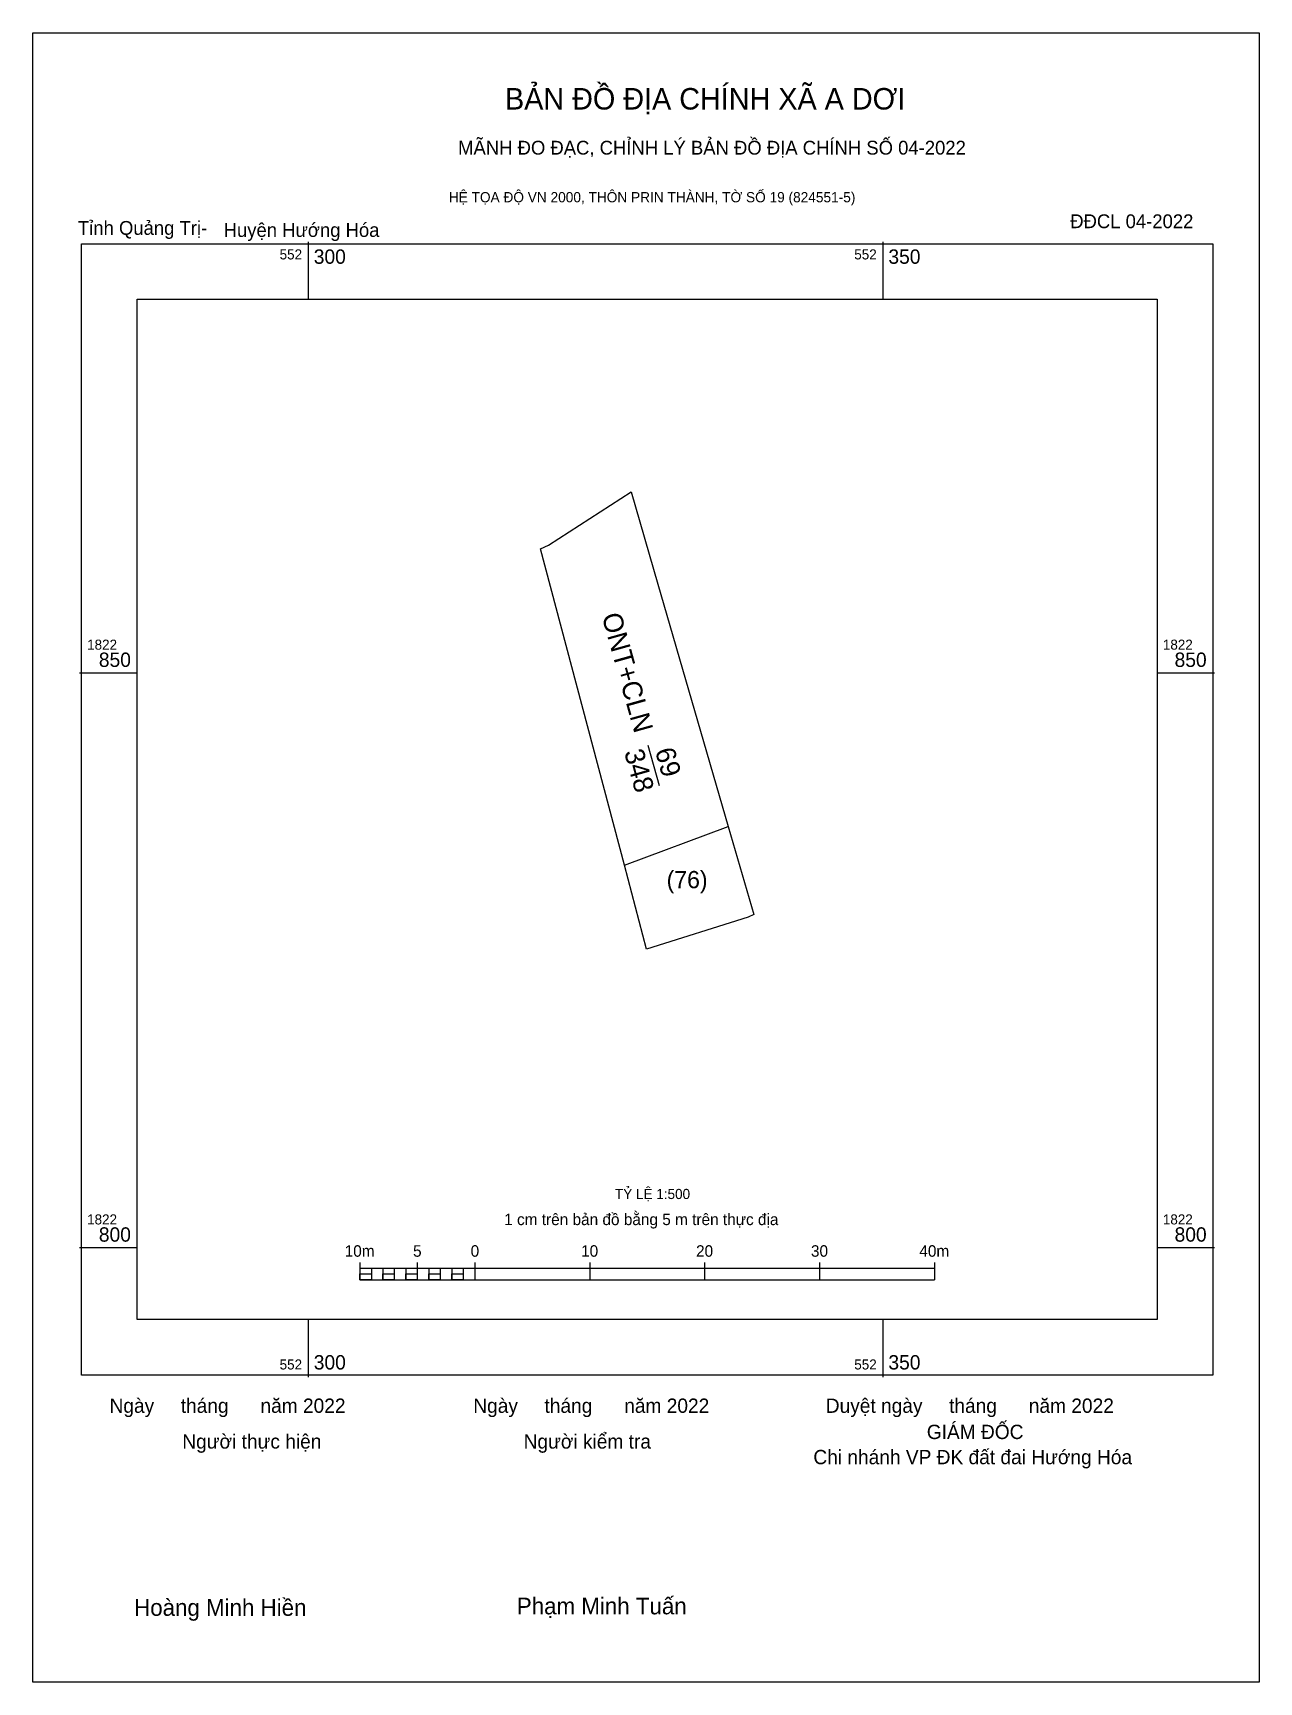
# Model space of a CAD drawing. Extents: x 551866 to 552383, y 1822304 to 1822906.
# Drawn here: x 552276.1 to 552382.7, y 1822762.2 to 1822905.7 of the extents above.
import ezdxf

# ---------------------------------------------------------------- set-up
doc = ezdxf.new("R2010")
doc.units = 0
for name, color, linetype in [('Level 10', 7, 'Continuous'), ('Level 13', 7, 'Continuous'), ('Level 15', 7, 'Continuous'), ('Level 27', 7, 'Continuous'), ('Level 6', 7, 'Continuous'), ('Level 62', 7, 'Continuous'), ('Level 63', 7, 'Continuous'), ('Level 9', 7, 'Continuous')]:
    doc.layers.add(name, color=color, linetype=linetype)

msp = doc.modelspace()

# ---------------------------------------------------------------- linework, layer by layer
at = {"layer": 'Level 10'}
msp.add_lwpolyline([(552328.12, 1822865.74), (552330.45, 1822857.71), (552336.57, 1822836.61), (552338.79, 1822828.96), (552338.31, 1822828.72), (552329.46, 1822825.96), (552327.53, 1822833.24), (552320.22, 1822860.77), (552320.91, 1822861.1)], close=True, dxfattribs=at)
at = {"layer": 'Level 15'}
msp.add_lwpolyline([(552276.07, 1822905.65), (552382.75, 1822905.65), (552382.75, 1822762.19), (552276.07, 1822762.19)], close=True, dxfattribs=at)
at = {"layer": 'Level 27'}
msp.add_line((552320.91, 1822861.1), (552320.91, 1822861.1), dxfattribs=at)
at = {"layer": 'Level 62'}
msp.add_lwpolyline([(552285.13, 1822882.48), (552373.88, 1822882.48), (552373.88, 1822793.72), (552285.13, 1822793.72)], close=True, dxfattribs=at)
at = {"layer": 'Level 63'}
for p, q in [((552300, 1822887.48), (552300, 1822882.48)), ((552350, 1822887.48), (552350, 1822882.48)), ((552280.13, 1822850), (552285.13, 1822850)), ((552373.88, 1822850), (552378.88, 1822850)), ((552327.53, 1822833.24), (552336.57, 1822836.61)), ((552280.13, 1822800), (552285.13, 1822800)), ((552373.88, 1822800), (552378.88, 1822800)), ((552304.51, 1822798.69), (552304.51, 1822797.19)), ((552304.51, 1822798.19), (552354.51, 1822798.19)), ((552305.51, 1822798.19), (552305.51, 1822797.19)), ((552306.51, 1822798.19), (552306.51, 1822797.19)), ((552307.51, 1822798.19), (552307.51, 1822797.19)), ((552308.51, 1822798.19), (552308.51, 1822797.19)), ((552309.51, 1822798.69), (552309.51, 1822797.19)), ((552309.51, 1822798.19), (552309.51, 1822797.19)), ((552310.51, 1822798.19), (552310.51, 1822797.19)), ((552311.51, 1822798.19), (552311.51, 1822797.19)), ((552312.51, 1822798.19), (552312.51, 1822797.19)), ((552313.51, 1822798.19), (552313.51, 1822797.19)), ((552314.51, 1822798.69), (552314.51, 1822797.19)), ((552314.51, 1822798.19), (552314.51, 1822797.19)), ((552324.51, 1822798.69), (552324.51, 1822797.19)), ((552334.51, 1822798.69), (552334.51, 1822797.19)), ((552344.51, 1822798.69), (552344.51, 1822797.19)), ((552354.51, 1822798.69), (552354.51, 1822797.19)), ((552304.51, 1822797.19), (552354.51, 1822797.19)), ((552300, 1822793.72), (552300, 1822788.72)), ((552350, 1822793.72), (552350, 1822788.72))]:
    msp.add_line(p, q, dxfattribs=at)
for points in [[(552280.28, 1822887.32), (552378.73, 1822887.32), (552378.73, 1822788.88), (552280.28, 1822788.88)], [(552304.51, 1822797.69), (552305.51, 1822797.69), (552305.51, 1822797.19), (552304.51, 1822797.19)], [(552304.51, 1822797.69), (552305.51, 1822797.69), (552305.51, 1822797.19), (552304.51, 1822797.19)], [(552306.51, 1822797.69), (552307.51, 1822797.69), (552307.51, 1822797.19), (552306.51, 1822797.19)], [(552308.51, 1822797.69), (552309.51, 1822797.69), (552309.51, 1822797.19), (552308.51, 1822797.19)], [(552310.51, 1822797.69), (552311.51, 1822797.69), (552311.51, 1822797.19), (552310.51, 1822797.19)], [(552312.51, 1822797.69), (552313.51, 1822797.69), (552313.51, 1822797.19), (552312.51, 1822797.19)]]:
    msp.add_lwpolyline(points, close=True, dxfattribs=at)
at = {"layer": 'Level 9'}
msp.add_line((552329.57, 1822843.69), (552330.55, 1822840.18), dxfattribs=at)

# ---------------------------------------------------------------- texts
at = {"layer": 'Level 13'}
for s, p in [('ONT+CLN', (552325.54, 1822854.95)), ('348', (552327.49, 1822843.1)), ('69', (552330.18, 1822843.22))]:
    msp.add_text(s, height=1.705, rotation=285.6069, dxfattribs=at).set_placement(p)
at = {"layer": 'Level 6'}
msp.add_text('TỶ LỆ 1:500', height=0.879, dxfattribs=at).set_placement((552326.71, 1822804.21))
at = {"layer": 'Level 63'}
for s, height, p in [('BẢN ĐỒ ĐỊA CHÍNH XÃ A DƠI', 1.8718, (552317.14, 1822898.99)), ('MÃNH ĐO ĐẠC, CHỈNH LÝ BẢN ĐỒ ĐỊA CHÍNH SỐ 04-2022', 1.2011, (552313.06, 1822895.07)), ('HỆ TỌA ĐỘ VN 2000, THÔN PRIN THÀNH, TỜ SỐ 19 (824551-5)', 0.8891, (552312.25, 1822890.92)), ('552', 0.875, (552297.53, 1822885.95)), ('300', 1.25, (552300.5, 1822885.57)), ('552', 0.875, (552347.53, 1822885.95)), ('350', 1.25, (552350.5, 1822885.57)), ('1822', 0.875, (552280.78, 1822852)), ('1822', 0.875, (552374.38, 1822852)), ('850', 1.25, (552281.8, 1822850.5)), ('850', 1.25, (552375.4, 1822850.5)), ('(76)', 1.5, (552331.2, 1822831.25)), ('1822', 0.875, (552280.78, 1822802)), ('1 cm trên bản đồ bằng 5 m trên thực địa', 1, (552317.07, 1822801.94)), ('1822', 0.875, (552374.38, 1822802)), ('800', 1.25, (552281.8, 1822800.5)), ('800', 1.25, (552375.4, 1822800.5)), ('10m', 1, (552303.19, 1822799.19)), ('5', 1, (552309.14, 1822799.19)), ('0', 1, (552314.15, 1822799.19)), ('10', 1, (552323.76, 1822799.19)), ('20', 1, (552333.76, 1822799.19)), ('30', 1, (552343.76, 1822799.19)), ('40m', 1, (552353.19, 1822799.19)), ('552', 0.875, (552297.53, 1822789.38)), ('300', 1.25, (552300.5, 1822789.38)), ('552', 0.875, (552347.53, 1822789.38)), ('350', 1.25, (552350.5, 1822789.38)), ('Ngày     tháng      năm 2022', 1.2442, (552282.73, 1822785.61)), ('Ngày     tháng      năm 2022', 1.2442, (552314.38, 1822785.61)), ('Duyệt ngày     tháng      năm 2022', 1.2442, (552345.05, 1822785.61)), ('Người thực hiện', 1.2442, (552289.06, 1822782.5)), ('Người kiểm tra', 1.2442, (552318.76, 1822782.5)), ('GIÁM ĐỐC', 1.244, (552353.84, 1822783.33)), ('Chi nhánh VP ĐK đất đai Hướng Hóa', 1.2442, (552343.97, 1822781.14)), ('Hoàng Minh Hiền', 1.4512, (552284.87, 1822767.95)), ('Phạm Minh Tuấn', 1.4512, (552318.17, 1822768.08))]:
    msp.add_text(s, height=height, dxfattribs=at).set_placement(p)
at = {"layer": 'Level 9'}
for s, p in [('ĐĐCL 04-2022', (552366.32, 1822888.67)), ('Tỉnh Quảng Trị-', (552279.98, 1822888.09)), ('Huyện Hướng Hóa', (552292.66, 1822887.91))]:
    msp.add_text(s, height=1.2011, dxfattribs=at).set_placement(p)

doc.saveas('drawing.dxf')
